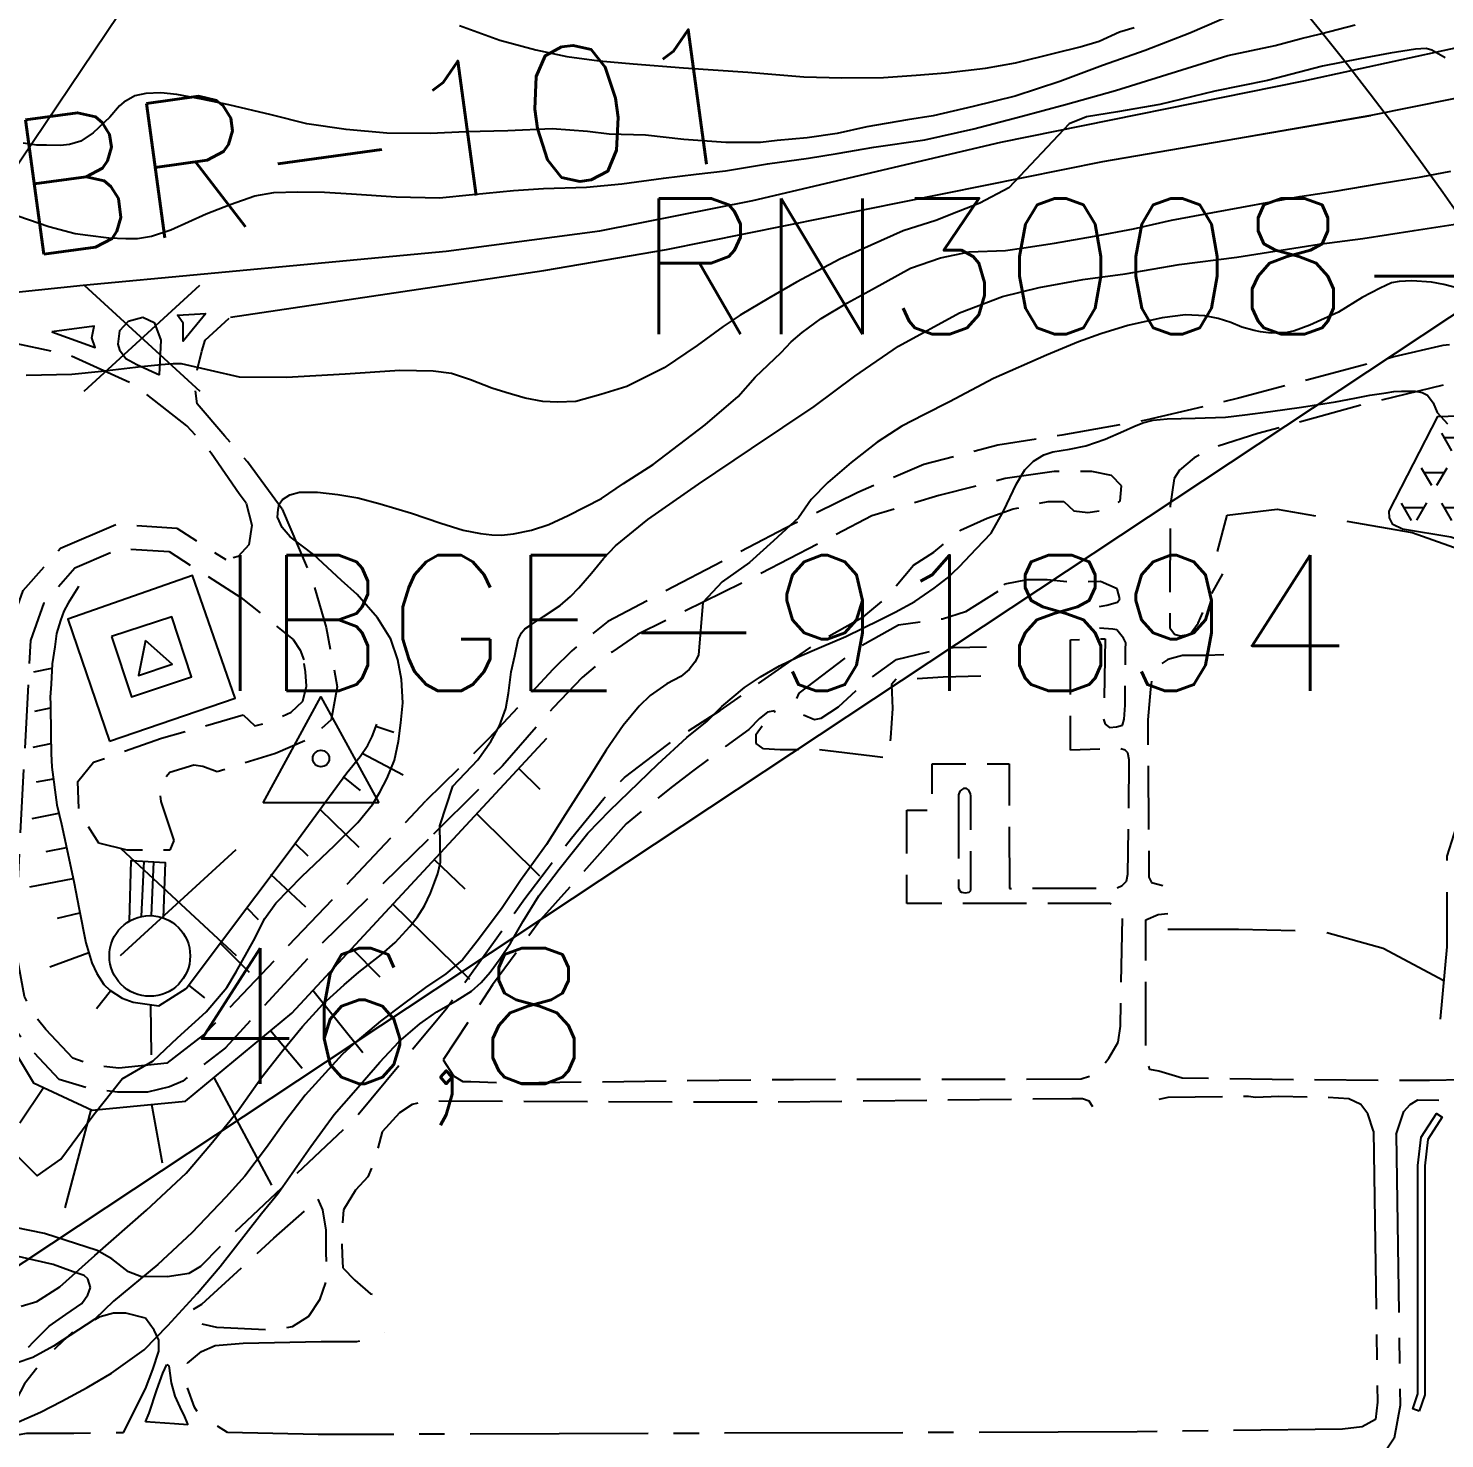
# Model space of a CAD drawing. Header units: millimetres. Extents: x 548366 to 1117317, y 7446967 to 14899125.
# Drawn here: x 554762 to 555179.5, y 7455623.9 to 7456039.7 of the extents above; entities that cross this region are included whole.
import ezdxf

# ---------------------------------------------------------------- set-up
doc = ezdxf.new("R2010")
doc.units = ezdxf.units.MM
doc.header["$MEASUREMENT"] = 0
for name, pattern in [('CAMINHO', [3.75, 3, -0.75]), ('ESTR-TERRA', [1, 0.7, -0.1, 0.1, -0.1]), ('MEIO-FIOx2', [20, 15, -5])]:
    doc.linetypes.add(name, pattern=pattern)
for name, color, linetype in [('AUTO_ESTRADA', 224, 'Continuous'), ('CALÇADA', 8, 'Continuous'), ('CAMINHO', 1, 'CAMINHO'), ('CANAL', 4, 'Continuous'), ('CORTE', 32, 'Continuous'), ('CURVA_INTERMEDIÁRIA', 32, 'Continuous'), ('CURVA_MESTRA', 36, 'Continuous'), ('EDIFICAÇÃO', 7, 'Continuous'), ('GAIOLA_DE_PEDRAS', 8, 'Continuous'), ('HELIPORTO', 8, 'Continuous'), ('PONTO_REFERÊNCIA', 8, 'Continuous'), ('PTO_COTADO', 7, 'Continuous'), ('RADIAIS', 222, 'Continuous'), ('RUA_PAV_C_MEIO_FIO', 1, 'MEIO-FIOx2'), ('RUA_PAV_S_MEIO_FIO', 2, 'ESTR-TERRA'), ('RUA_S_PAV', 2, 'ESTR-TERRA')]:
    doc.layers.add(name, color=color, linetype=linetype)
doc.styles.add('ROMANS', font='romans.shx')

msp = doc.modelspace()

# ---------------------------------------------------------------- hatches: boundary and pattern name
at = {"layer": 'GAIOLA_DE_PEDRAS', "ltscale": 0.5}
h = msp.add_hatch(dxfattribs=at)
h.set_pattern_fill('TRIANG', color=8, scale=1.25, style=0)
h.set_pattern_definition([(60, (0, 0), (-5.953122866, 10.311113732), [5.953125, -5.953125]), (120, (0, 0), (-11.906247866, 1.232e-06), [5.953125, -5.953125]), (0, (-2.977, 5.156), (5.953125, 10.3111125), [5.953125, -5.953125])])
h.paths.add_polyline_path([(555209.82, 7455837.45), (555246.4, 7455819.42), (555330.5, 7455822.26), (555344.75, 7455836.97), (555363.76, 7455898.19), (555342.85, 7455899.61), (555309.67, 7455904.33), (555287.12, 7455911.5), (555280.94, 7455915), (555172.22, 7455915), (555163.11, 7455897.37), (555163.26, 7455895.34), (555164.21, 7455893.44), (555167.06, 7455892.02), (555181.31, 7455889.65), (555189.86, 7455886.8), (555193.67, 7455883.95), (555197.94, 7455875.88), (555200.79, 7455862.6)])
h.paths.add_polyline_path([(555229.84, 7455897.85), (555229.2, 7455903.94), (555229.2, 7455905.86), (555230.8, 7455908.1), (555232.73, 7455909.38), (555234.65, 7455909.38), (555238.18, 7455909.06), (555296.26, 7455902.33), (555298.5, 7455902.01), (555299.79, 7455901.05), (555299.14, 7455899.77), (555294.01, 7455892.4), (555268.66, 7455895.28), (555266.1, 7455895.6), (555265.77, 7455894.32), (555266.42, 7455892.72), (555270.91, 7455891.12), (555279.89, 7455887.59), (555289.84, 7455884.39), (555296.9, 7455881.82), (555303.32, 7455882.14), (555305.24, 7455884.39), (555309.09, 7455896.25), (555310.7, 7455900.41), (555312.3, 7455902.65), (555313.58, 7455903.3), (555344.39, 7455898.17), (555353.05, 7455896.89), (555354.65, 7455896.25), (555355.62, 7455894.64), (555342.14, 7455853.3), (555337.01, 7455851.7), (555283.42, 7455851.38), (555283.42, 7455852.66), (555284.71, 7455855.87), (555291.76, 7455870.93), (555294.33, 7455876.38), (555278.29, 7455882.47), (555265.77, 7455885.99), (555285.35, 7455877.66), (555285.35, 7455875.74), (555285.35, 7455873.49), (555282.46, 7455866.12), (555280.86, 7455861.64), (555279.89, 7455858.43), (555277.65, 7455855.55), (555242.99, 7455863.88), (555242.03, 7455863.88), (555241.07, 7455864.52)], flags=16)
h.paths.add_polyline_path([(555280.94, 7455915), (555265.41, 7455923.81), (555250.21, 7455927.61), (555177.51, 7455925.24), (555172.22, 7455915)])

# ---------------------------------------------------------------- linework, layer by layer
at = {"layer": 'AUTO_ESTRADA', "ltscale": 2.5, "flags": 128}
for points in [[(554363.71, 7455909.03), (554607.12, 7455943.92), (554690.64, 7455954.81), (554778.19, 7455963.95), (554885.14, 7455974.04), (554930.47, 7455980.01), (554975.59, 7455988.97), (555048.62, 7456006.11), (555137.96, 7456024.22), (555210.21, 7456039.95), (555228.33, 7456046.45), (555241.49, 7456053.92), (555255.02, 7456061.87), (555268.55, 7456071.02), (555281.29, 7456076.59), (555293.63, 7456078.98), (555307.56, 7456077.38), (555323.88, 7456071.82), (555337.34, 7456067.78), (555344.55, 7456065.52), (555352.74, 7456066.23), (555557.67, 7456121.39), (555558.92, 7456122.34), (555559.42, 7456123.04)], [(555268.54, 7456022.7), (555253.79, 7456025.38), (555238.15, 7456025.82), (555224.16, 7456025.64), (555204.97, 7456023.59), (555157.68, 7456014.01), (555122.04, 7456007.85)], [(554821.66, 7455954.56), (554914.02, 7455968.26), (554950.14, 7455974.51), (555078.76, 7456000.4), (555157.68, 7456014.01)]]:
    msp.add_lwpolyline(points, dxfattribs=at)
at = {"layer": 'AUTO_ESTRADA', "color": 1, "ltscale": 2.5, "flags": 128}
for points in [[(554800.69, 7455937.54), (554801.15, 7455947.72), (554799.3, 7455952.81), (554795.83, 7455954.43), (554791.43, 7455953.27), (554788.88, 7455950.5), (554788.42, 7455946.56), (554788.88, 7455944.94), (554790.73, 7455942.4), (554793.97, 7455940.55)], [(554814.35, 7455955.59), (554807.63, 7455947.49), (554807.63, 7455952.81), (554806.01, 7455955.12)], [(554768.97, 7455950.26), (554781.7, 7455945.64), (554780.77, 7455948.41), (554781.47, 7455951.88)]]:
    msp.add_lwpolyline(points, close=True, dxfattribs=at)
at = {"layer": 'CALÇADA', "ltscale": 10, "flags": 128}
msp.add_lwpolyline([(554785.96, 7455829.52), (554823, 7455842.17), (554810.39, 7455878.34), (554773.72, 7455865.51)], close=True, dxfattribs=at)
at = {"layer": 'CALÇADA', "ltscale": 0.5}
for points in [[(554791.84, 7455776.5), (554792.35, 7455794.3), (554802.34, 7455793.77), (554801.79, 7455777.45)], [(554796.11, 7455794.1), (554795.28, 7455777.84)], [(554798.96, 7455793.95), (554798.24, 7455778.11)]]:
    msp.add_lwpolyline(points, dxfattribs=at)
at = {"layer": 'CAMINHO', "ltscale": 12.5, "flags": 128}
for points in [[(555112.5, 7455885.42), (555115.34, 7455896.21), (555130.12, 7455897.92), (555169.92, 7455891.1), (555187.55, 7455884.85), (555192.1, 7455873.48), (555190.96, 7455830.29), (555186.98, 7455817.22), (555180.16, 7455795.63), (555180.16, 7455768.92), (555177.88, 7455745.05)], [(555179.2, 7455758.84), (555161.39, 7455768.35), (555143.2, 7455773.47), (555118.75, 7455774.03), (555097.72, 7455774.03)]]:
    msp.add_lwpolyline(points, dxfattribs=at)
at = {"layer": 'CANAL', "ltscale": 2.5, "flags": 128}
msp.add_lwpolyline([(555172, 7455632.01), (555170.1, 7455632.64), (555171.59, 7455637.09), (555171.59, 7455690.04), (555171.59, 7455704.39), (555172.58, 7455712.81), (555177.04, 7455719.73), (555178.72, 7455718.65), (555174.51, 7455712.11), (555173.59, 7455704.28), (555173.59, 7455690.04), (555173.59, 7455636.77)], close=True, dxfattribs=at)
at = {"layer": 'CORTE'}
for points in [[(554776.87, 7455875.19), (554776.7, 7455874.98), (554773.77, 7455870.22), (554772.51, 7455867.87), (554771.56, 7455865.15), (554770.37, 7455861.24), (554769.84, 7455857.33), (554769.08, 7455852.33), (554768.75, 7455846.31), (554768.47, 7455842.46), (554768.54, 7455840.41), (554768.64, 7455831.46), (554768.78, 7455825.86), (554768.98, 7455821.89), (554770.42, 7455810.78), (554771.77, 7455805.01), (554772.57, 7455801.4), (554775.47, 7455788.12), (554777.01, 7455780.01), (554779.03, 7455770.08), (554780.73, 7455764.19), (554782.22, 7455761.06), (554784.3, 7455757.83), (554786.07, 7455756.07), (554789.72, 7455753.73), (554792.97, 7455752.57), (554795.72, 7455752.19), (554800.52, 7455751.45), (554808.58, 7455756.61), (554839.49, 7455797.75), (554855.95, 7455820.21), (554859.86, 7455825.04), (554862.12, 7455828.35), (554863.39, 7455830.91), (554864.73, 7455834.57)], [(554763.64, 7455849.96), (554769.01, 7455851.02)], [(554763.97, 7455838.41), (554768.55, 7455839.31)], [(554869.73, 7455832.09), (554864.47, 7455833.86)], [(554763.42, 7455827.8), (554768.71, 7455828.83)], [(554872.5, 7455819.54), (554860.46, 7455825.92)], [(554859.89, 7455814.97), (554854.78, 7455819.07)], [(554912.87, 7455815.32), (554906.56, 7455821.44)], [(554764.48, 7455817.5), (554769.43, 7455818.47)], [(554763.21, 7455806.74), (554771.01, 7455808.27)], [(554859.59, 7455798.22), (554848.02, 7455809.39)], [(554912.79, 7455789.71), (554894.2, 7455808.11)], [(554767.31, 7455797.03), (554773.27, 7455798.2)], [(554844.56, 7455795.6), (554840.66, 7455799.35)], [(554890.74, 7455785.89), (554881.69, 7455794.62)], [(554843.8, 7455780.57), (554833.52, 7455790.19)], [(554762.45, 7455786.56), (554775.26, 7455789.07)], [(554892.18, 7455759.27), (554869.49, 7455781.46)], [(554770.61, 7455777.32), (554777.23, 7455778.95)], [(554829.89, 7455776.84), (554826.4, 7455780.34)], [(554827.2, 7455761.35), (554818.6, 7455769.95)], [(554768.34, 7455763.04), (554779.85, 7455767.25)], [(554865.78, 7455759.91), (554857.35, 7455768.37)], [(554814.01, 7455753.88), (554809.34, 7455757.62)], [(554860.59, 7455737.64), (554845.91, 7455756.02)], [(554782.09, 7455750.73), (554786.28, 7455755.94)], [(554798.32, 7455737.02), (554798.1, 7455751.82)], [(554842.7, 7455733.01), (554833.43, 7455744.15)], [(554759.51, 7455717.01), (554766.52, 7455727.42)], [(554833.82, 7455698.65), (554816.76, 7455730.36)], [(554772.86, 7455691.98), (554780.53, 7455720.85)], [(554801.6, 7455705.12), (554798.39, 7455722.45)]]:
    msp.add_lwpolyline(points, dxfattribs=at)
at = {"layer": 'CORTE', "ltscale": 0.5}
msp.add_lwpolyline([(554691.6, 7455853.12), (554750.53, 7455750.45), (554763.51, 7455728.83), (554780.81, 7455720.73), (554808.38, 7455723.43), (554839.74, 7455749.37), (554914.88, 7455830.42)], dxfattribs=at)
at = {"layer": 'CURVA_INTERMEDIÁRIA'}
for points, elevation in [([(555122.36, 7456046.08), (555104.37, 7456038.26), (555091.22, 7456033.22), (555078.65, 7456028.71), (555066.07, 7456024.02), (555052.92, 7456019.69), (555040.55, 7456016.7), (555028.76, 7456013.91), (555021.16, 7456012.78), (555009.21, 7456010.65), (555000.4, 7456008.66), (554991.58, 7456007.38), (554982.7, 7456006.67), (554977.82, 7456006.02), (554967.65, 7456006.09), (554955.28, 7456006.95), (554943.91, 7456008.23), (554933.18, 7456008.51), (554926.86, 7456009.29), (554916.41, 7456010.08), (554903.32, 7456009.44), (554891.1, 7456009.15), (554880.45, 7456008.66), (554867.73, 7456008.81), (554855.71, 7456009.87), (554844.13, 7456011.58), (554833.62, 7456014.21), (554821.11, 7456017.19), (554813.08, 7456018.83), (554805.83, 7456020.18), (554801.06, 7456020.67), (554796.66, 7456020.53), (554793.38, 7456019.82), (554790.19, 7456017.97), (554788.93, 7456016.83), (554786.09, 7456013.49), (554781.11, 7456008.87), (554777.48, 7456006.46), (554774.21, 7456005.46), (554771.51, 7456005.18), (554767.39, 7456005.25), (554764.55, 7456005.25), (554760.49, 7456005.89)], 70), ([(554755.53, 7455985.63), (554762.1, 7455983.33), (554768.11, 7455981.3), (554775.8, 7455979.21), (554779.56, 7455978.75), (554785.79, 7455977.98), (554790.75, 7455977.77), (554794.24, 7455977.77), (554798.3, 7455978.4), (554804.03, 7455980.28), (554814.45, 7455985.04), (554821.48, 7455987.72), (554828.75, 7455990.31), (554834.41, 7455991.29), (554841.33, 7455991.5), (554849.3, 7455991.43), (554857.27, 7455990.87), (554870.4, 7455990.03), (554883.26, 7455989.75), (554892.91, 7455990.73), (554905.01, 7455991.85), (554913.89, 7455992.48), (554926.52, 7455992.83), (554936.94, 7455993.88), (554949.24, 7455995.49), (554958.89, 7455996.67), (554967.54, 7455997.67), (554979.91, 7455999.76), (554992.01, 7456001.44), (555000.4, 7456002.84), (555011.2, 7456004.66), (555026.31, 7456006.82), (555040.71, 7456010.11), (555054.6, 7456013.68), (555067.74, 7456017.25), (555082.42, 7456021.37), (555115.61, 7456031.73), (555129.53, 7456034.66), (555137.15, 7456036.69), (555142.93, 7456038.12), (555153.07, 7456040.7)], 60), ([(554889.11, 7456040.53), (554901.02, 7456036.27), (554911.59, 7456033.34), (554920.75, 7456031.38), (554930.26, 7456030.14), (554940.3, 7456029.25), (554955.11, 7456028.1), (554974.13, 7456026.77), (554990.57, 7456025.44), (555001.85, 7456025.07), (555014.12, 7456025.25), (555023.71, 7456025.87), (555032.34, 7456026.58), (555044.16, 7456028), (555052.96, 7456029.51), (555064.49, 7456032.37), (555072.05, 7456034.23), (555077.65, 7456035.92), (555083.6, 7456038.67), (555087.96, 7456039.92)], 80), ([(554759.01, 7455706.94), (554764.6, 7455701.36), (554771.58, 7455706.25), (554781.36, 7455719.5), (554789.74, 7455729.96), (554798.84, 7455735.3), (554806.04, 7455742.04), (554814.48, 7455749.69), (554820.56, 7455756.9), (554823.29, 7455761.55), (554828.42, 7455770.68), (554831.72, 7455777.28), (554835.03, 7455781.8), (554842.69, 7455789.63), (554852.28, 7455798.81), (554859.15, 7455805.5), (554863.5, 7455810.81), (554865.68, 7455814.46), (554867.76, 7455818.63), (554869.94, 7455823.89), (554871.16, 7455829.54), (554871.85, 7455834.93), (554872.38, 7455840.84), (554872.03, 7455847.7), (554870.98, 7455853.49), (554868.9, 7455859.57), (554864.98, 7455865.91), (554858.98, 7455872.78), (554854.37, 7455876.86), (554846.09, 7455884.57), (554839.21, 7455889.78), (554836.87, 7455892.57), (554835.47, 7455895.61), (554835.65, 7455897.87), (554836, 7455899.43), (554836.95, 7455900.82), (554839.13, 7455902.21), (554842, 7455902.91), (554847.22, 7455902.99), (554853.3, 7455902.3), (554859.13, 7455901.26), (554865.74, 7455899.52), (554874.96, 7455896.74), (554883.63, 7455893.78), (554890.15, 7455891.78), (554895.28, 7455890.74), (554898.67, 7455890.39), (554901.46, 7455890.3), (554905.02, 7455890.65), (554910.33, 7455891.78), (554915.46, 7455893.43), (554921.11, 7455896.04), (554930.94, 7455901.08), (554937.42, 7455905.47), (554946.21, 7455911.12), (554961.51, 7455922.76), (554971.25, 7455931.19), (554976.25, 7455936.81), (554983.9, 7455944.11), (554986.86, 7455947.24), (554990.12, 7455950.06), (554995.68, 7455954.14), (555003.25, 7455958.66), (555010.81, 7455962.84), (555022.03, 7455969.01), (555030.9, 7455972.05), (555039.34, 7455973.78), (555050.04, 7455974.22), (555055.4, 7455975.01), (555064.44, 7455976.4), (555076.27, 7455978.4), (555087.75, 7455980.58), (555098.97, 7455983.18), (555111.12, 7455985.38), (555136.78, 7455990.16), (555147.21, 7455991.73), (555160.48, 7455993.92), (555172.57, 7455995.92), (555181.27, 7455997.57)], 40), ([(554759.92, 7455662.93), (554764.56, 7455664.36), (554771.34, 7455668.64), (554781.68, 7455677.9), (554796.91, 7455691.29), (554808.51, 7455702.16), (554815.82, 7455710.72), (554823.67, 7455720.34), (554830.8, 7455730.32), (554836.93, 7455738.25), (554842.81, 7455745.38), (554848.88, 7455751.97), (554855.12, 7455757.68), (554859.4, 7455761.42), (554866.12, 7455766.63), (554870.13, 7455770.2), (554874.43, 7455774.92), (554876.74, 7455777.76), (554878.82, 7455781.02), (554880.6, 7455784.76), (554881.73, 7455787.9), (554882.74, 7455790.54), (554883.51, 7455793.86), (554883.27, 7455804.6), (554887.19, 7455816.26), (554894.49, 7455824.04), (554898.39, 7455829.39), (554900.91, 7455834.02), (554902.79, 7455839.14), (554903.6, 7455843.7), (554904.31, 7455849.98), (554905.44, 7455854.72), (554906.36, 7455859.48), (554907.37, 7455861.51), (554908.38, 7455862.62), (554910.31, 7455863.94), (554913.86, 7455866.27), (554918.83, 7455869.51), (554921.87, 7455872.15), (554924.3, 7455874.78), (554928.05, 7455879.03), (554931.6, 7455883.39), (554935.05, 7455887.14), (554944.64, 7455894.91), (554959.54, 7455905.35), (554975.15, 7455915.78), (554993.6, 7455928.24), (555005.64, 7455937.13), (555018.51, 7455946.04), (555036.46, 7455955.87), (555049.13, 7455960.63), (555059.98, 7455963.26), (555072.85, 7455965.69), (555085.3, 7455967.34), (555101.22, 7455970.07), (555118.25, 7455972.2), (555142.48, 7455976.05), (555155.34, 7455977.79), (555170.44, 7455980.12), (555185.85, 7455982.45)], 30), ([(555184.1, 7455962.86), (555179.27, 7455964.22), (555175.58, 7455964.82), (555169.79, 7455965.24), (555166.1, 7455965.09), (555163.83, 7455964.64), (555160.44, 7455963.13), (555155.16, 7455960.34), (555148.15, 7455956.05), (555139.77, 7455952.21), (555135.25, 7455950.47), (555133.06, 7455950.02), (555128.31, 7455949.87), (555125.22, 7455950.25), (555123.35, 7455950.63), (555119.66, 7455951.61), (555116.49, 7455952.97), (555112.72, 7455954.17), (555108.8, 7455954.93), (555103.14, 7455955.23), (555096.2, 7455954.32), (555086.1, 7455952.06), (555078.1, 7455949.65), (555071.57, 7455947.27), (555062.15, 7455943.36), (555046.46, 7455936.5), (555033.56, 7455929.57), (555025.98, 7455925.76), (555019.49, 7455922.37), (555012.17, 7455917.69), (555004.56, 7455911.74), (554997.69, 7455905.79), (554992.79, 7455900.74), (554989, 7455895.34), (554989, 7455895.34), (554981.64, 7455888.64), (554974.54, 7455882.19), (554966.5, 7455876.52), (554960.85, 7455870.38), (554959.57, 7455854.89), (554958.51, 7455852.87), (554956.78, 7455850.65), (554954.36, 7455848.62), (554950.21, 7455846.4), (554945.35, 7455842.97), (554942.07, 7455839.88), (554937.34, 7455834.19), (554932.32, 7455826.86), (554927.21, 7455818.76), (554920.26, 7455807.77), (554914.73, 7455799.02), (554907.1, 7455788.41), (554901.7, 7455780.41), (554894.7, 7455771.08), (554889.97, 7455765.1), (554885.05, 7455760.95), (554879.06, 7455756.9), (554872.59, 7455752.08), (554865.84, 7455746.96), (554858.99, 7455741.18), (554854.55, 7455737.13), (554848.54, 7455730.51), (554843.62, 7455725.11), (554837.83, 7455717.58), (554832.23, 7455709.77), (554825.81, 7455701.31), (554820.21, 7455695.04), (554810.27, 7455684.53), (554800.23, 7455675.27), (554787.16, 7455664.41), (554781.66, 7455659.11), (554769.5, 7455651.1), (554763.32, 7455647.82), (554758.78, 7455646.28)], 20), ([(554759.17, 7455628.87), (554765.62, 7455631.69), (554771.91, 7455634.91), (554779.4, 7455638.94), (554786.5, 7455643.21), (554791.34, 7455646.59), (554796.13, 7455650.11), (554803.14, 7455657.2), (554811.77, 7455666.63), (554818.54, 7455674.6), (554830.74, 7455690.28), (554835.66, 7455696.25), (554845.25, 7455710.02), (554852.22, 7455719.42), (554857.86, 7455725.94), (554865.6, 7455734.88), (554871.19, 7455740.9), (554877.4, 7455746.22), (554882.48, 7455749.76), (554888.45, 7455753.14), (554892.64, 7455755.8), (554895.46, 7455758.38), (554898.2, 7455761.44), (554901.1, 7455765.47), (554904.17, 7455769.98), (554907.91, 7455776.41), (554912.5, 7455783.9), (554918.47, 7455791.79), (554926.93, 7455802.43), (554933.42, 7455809.08), (554947.53, 7455822.77), (554956.08, 7455830.59), (554962.07, 7455835.41), (554966.43, 7455839.76), (554973.12, 7455845.32), (554977.79, 7455848.54), (554983.44, 7455851.76), (554988.76, 7455854.34), (554995.85, 7455857.32), (555003.03, 7455860.38), (555012.98, 7455865.35), (555017.57, 7455867.61), (555023.3, 7455870.67), (555029.02, 7455874.61), (555032.81, 7455877.6), (555036.36, 7455880.98), (555041.52, 7455886.38), (555045.81, 7455890.84), (555049.47, 7455897.35), (555053.26, 7455905.37), (555055.77, 7455909.49), (555058.27, 7455912.05), (555061.33, 7455913.93), (555064.02, 7455914.86), (555068.95, 7455915.67), (555073.76, 7455916.61), (555079.45, 7455918.61), (555084.82, 7455920.92), (555087.88, 7455922.29), (555090.51, 7455923.35), (555093.6, 7455924.17), (555097.73, 7455924.61), (555105.97, 7455924.74), (555114.84, 7455925.11), (555120.57, 7455925.74), (555128.13, 7455926.74), (555137.31, 7455928.05), (555147.31, 7455929.62), (555152.96, 7455930.69), (555157.46, 7455931.5), (555162.27, 7455932.25), (555164.52, 7455932.63), (555166.77, 7455932.69), (555170.77, 7455932.69), (555172.83, 7455932.38), (555174.39, 7455931.59), (555176.1, 7455929.24), (555177.23, 7455926.41), (555180.33, 7455923.05)], 10)]:
    msp.add_lwpolyline(points, dxfattribs=dict(at, elevation=elevation))
at = {"layer": 'CURVA_MESTRA', "elevation": 50}
msp.add_lwpolyline([(555179.67, 7456031), (555175.73, 7456033.25), (555174.03, 7456033.81), (555170.91, 7456033.53), (555163.41, 7456032.4), (555154.48, 7456030.7), (555143.43, 7456028.57), (555127.28, 7456024.33), (555111.69, 7456021.21), (555095.54, 7456017.25), (555083.07, 7456015.12), (555073.87, 7456013.57), (555068.77, 7456011.59), (555050.99, 7455992.66), (555042.49, 7455988.19), (555036.14, 7455985.69), (555029.48, 7455983.09), (555019.84, 7455980.02), (555010.47, 7455975.76), (555001.2, 7455971.6), (554988.4, 7455964.84), (554980.28, 7455960.16), (554971.84, 7455955.16), (554966.79, 7455951.79), (554959.19, 7455946.17), (554949.4, 7455939.62), (554938.47, 7455934.1), (554930.77, 7455931.71), (554923.37, 7455929.73), (554917.96, 7455929.53), (554913.69, 7455929.73), (554908.49, 7455930.67), (554902.76, 7455932.34), (554898.64, 7455933.59), (554892.39, 7455936.08), (554886.77, 7455937.96), (554881.36, 7455938.58), (554871.57, 7455938.79), (554855.44, 7455937.75), (554838.08, 7455936.72), (554824.24, 7455936.82), (554807.13, 7455940.83), (554804.77, 7455940.77), (554801.23, 7455940.46), (554795.3, 7455939.94), (554783.57, 7455938.48), (554774.82, 7455937.65), (554761.39, 7455937.33)], dxfattribs=at)
at = {"layer": 'EDIFICAÇÃO', "ltscale": 2.5}
msp.add_circle((554797.84, 7455766.22), 11.9, dxfattribs=at)
at = {"layer": 'GAIOLA_DE_PEDRAS', "color": 8}
msp.add_lwpolyline([(555163.11, 7455897.37), (555177.51, 7455925.24), (555250.21, 7455927.61), (555265.41, 7455923.81), (555287.12, 7455911.5), (555309.67, 7455904.33), (555342.85, 7455899.61), (555363.76, 7455898.19), (555344.75, 7455836.97), (555330.5, 7455822.26), (555246.4, 7455819.42), (555209.82, 7455837.45), (555200.79, 7455862.6), (555197.94, 7455875.88), (555193.67, 7455883.95), (555189.86, 7455886.8), (555181.31, 7455889.65), (555167.06, 7455892.02), (555164.21, 7455893.44), (555163.26, 7455895.34), (555163.11, 7455897.37)], dxfattribs=at)
at = {"layer": 'HELIPORTO', "ltscale": 2.5}
for points in [[(554786.56, 7455860.37), (554792.4, 7455842.64), (554810.14, 7455848.48), (554804.3, 7455866.21)], [(554796.61, 7455859.21), (554794.5, 7455848.94), (554804.45, 7455852.25)]]:
    msp.add_lwpolyline(points, close=True, dxfattribs=at)
at = {"layer": 'PONTO_REFERÊNCIA'}
for points in [[(554778.54, 7455932.7), (554812.61, 7455963.97)], [(554778.54, 7455963.97), (554812.61, 7455932.7)]]:
    msp.add_lwpolyline(points, dxfattribs=at)
at = {"layer": 'PONTO_REFERÊNCIA', "ltscale": 0.5}
for points in [[(554831.25, 7455811.3), (554848.29, 7455842.58), (554865.32, 7455811.3)], [(554865.32, 7455811.3), (554831.25, 7455811.3)]]:
    msp.add_lwpolyline(points, dxfattribs=at)
msp.add_circle((554848.29, 7455824.41), 2.43, dxfattribs=at)
at = {"layer": 'PTO_COTADO'}
for points in [[(554789.29, 7455797.87), (554823.31, 7455766.36)], [(554789.23, 7455766.36), (554823.31, 7455797.63)]]:
    msp.add_lwpolyline(points, dxfattribs=at)
at = {"layer": 'RADIAIS', "linetype": 'Continuous', "ltscale": 2.5}
for points in [[(557155.6, 7459558.51), (551571.84, 7451267)], [(558529.59, 7458174.53), (550197.86, 7452650.98)]]:
    msp.add_lwpolyline(points, dxfattribs=at)
for radius in [4998.2, 3998.56, 2998.91, 1999.28, 999.64]:
    msp.add_circle((554363.71, 7455412.75), radius, dxfattribs=at)
msp.add_point((554780.3, 7455688.93), dxfattribs=at)
at = {"layer": 'RUA_PAV_C_MEIO_FIO', "ltscale": 1.25, "flags": 128}
for points in [[(555268.54, 7456022.7), (555280.17, 7456018.46), (555288.44, 7456011.09), (555299.39, 7455998.58), (555306.4, 7455993.47), (555311.19, 7455991.42), (555316.25, 7455986.75), (555322.56, 7455984.12), (555333.63, 7455980.79), (555339.67, 7455978.52), (555346.48, 7455976.13), (555350.38, 7455974.87), (555356.56, 7455972.48), (555360.54, 7455970.89), (555377.77, 7455968.81), (555387.03, 7455968.53), (555401.66, 7455968.83), (555413.12, 7455972.16), (555418.32, 7455972.88), (555420.15, 7455971.61), (555421.43, 7455969.34), (555421.55, 7455961.52), (555420.43, 7455957.03), (555399.38, 7455934.04), (555386.58, 7455918.87), (555367.42, 7455910.75), (555356.53, 7455909.09), (555343.4, 7455907.91), (555331.07, 7455909.28), (555318.05, 7455912.02), (555307.08, 7455914.76), (555291.32, 7455922.97), (555272.13, 7455932.56), (555257.05, 7455940.77), (555238.55, 7455944.88), (555222.79, 7455947.61), (555194, 7455947.61), (555178.93, 7455946.24), (555164.53, 7455942.82), (555118.7, 7455930.66), (555091.36, 7455924.16), (555066.65, 7455919.75), (555047.76, 7455916.79), (555026, 7455911.12), (555006.48, 7455902.88), (554987.49, 7455893.47), (554932.81, 7455864.86), (554922.18, 7455856.19), (554916.58, 7455850.63), (554897.79, 7455830.3), (554879.23, 7455811.93)], [(555556.71, 7455809.42), (555559.87, 7455807.22), (555563.88, 7455805.83), (555567.46, 7455806.02), (555570.86, 7455807.72), (555678.77, 7455882.21), (555679.11, 7455883.11), (555678.66, 7455884.46), (555677.7, 7455885.65), (555657.95, 7455913.66), (555661.55, 7455916.33), (555658.65, 7455920.02), (555655.7, 7455923.77), (555653.82, 7455926.79), (555652.48, 7455929.27), (555651.71, 7455931.77), (555651.71, 7455936.12), (555654.07, 7455938.84), (555657.26, 7455940.73), (555689.19, 7455952.71), (555693.72, 7455954.72), (555695.79, 7455958.16), (555700.67, 7455959.88), (555709.99, 7455959.3), (555718.16, 7455959.16), (555725.76, 7455958.3), (555729.23, 7455957.65), (555737.36, 7455950.72), (555731.44, 7455944.92), (555733.26, 7455942.31), (555739.09, 7455938.59), (555750.17, 7455939.05), (555756.11, 7455942.02), (555760.36, 7455945.87), (555766.28, 7455954.19), (555769.31, 7455961.21), (555770.68, 7455969.46), (555770.57, 7455978.31), (555767.52, 7455986.12), (555763.57, 7455991.65), (555750.22, 7456000.87), (555741.31, 7456003.09), (555732.73, 7456001.5), (555720.64, 7455997.05), (555705.5, 7455991.98), (555674.33, 7455984.01), (555630.8, 7455973.2), (555605.22, 7455968.26), (555584.24, 7455963.38), (555574.98, 7455961.99), (555568.96, 7455962.22), (555561.32, 7455963.61), (555552.05, 7455966.85), (555541.52, 7455974.29), (555513.16, 7455997.16), (555507.6, 7456000.63), (555496.26, 7456002.95), (555482.87, 7455999.88), (555469.83, 7455994.8), (555461.88, 7455989.08), (555454.25, 7455982.09), (555439.8, 7455964.49), (555421.18, 7455943.96), (555407.37, 7455929.22), (555391.15, 7455913.33), (555375.91, 7455905.03), (555365.94, 7455902.26), (555355.24, 7455900.79), (555340.24, 7455901.27), (555323.79, 7455902.64), (555308.71, 7455906.06), (555293.63, 7455910.85), (555275.81, 7455919.75), (555262.11, 7455926.6), (555250.46, 7455931.39), (555239.49, 7455934.81), (555229.42, 7455936.43), (555214.49, 7455937.46), (555201.88, 7455938.23), (555188.25, 7455936.69), (555155.31, 7455928.72), (555124.43, 7455920.23), (555110.54, 7455915.84), (555105.62, 7455913.08), (555101.32, 7455909.39), (555099.78, 7455906.93), (555098.55, 7455898.95), (555098.49, 7455862.96), (555099.82, 7455861.12), (555101.49, 7455860.56), (555104.43, 7455861.12), (555106.81, 7455864.34), (555110.45, 7455872.3), (555114.08, 7455878.87)], [(554836.82, 7455897.92), (554826.62, 7455911.86), (554819.91, 7455919.49), (554811.8, 7455928.98), (554810.98, 7455935.67), (554813.13, 7455944.56), (554814.19, 7455947.75), (554821.66, 7455954.56)], [(554826.2, 7455899.72), (554824.22, 7455902.49), (554815.97, 7455914.4), (554812.27, 7455918.8), (554808.79, 7455922.5), (554793.05, 7455934.76), (554773.88, 7455943.5), (554758.62, 7455946.65)], [(554802.99, 7455671.69), (554809.44, 7455672.71), (554812.84, 7455674.75), (554823.03, 7455684.93), (554858.1, 7455718.07), (554885.26, 7455750.7), (554908.33, 7455783.14), (554914.96, 7455791.81), (554922.17, 7455800.96), (554931.61, 7455812.61), (554937.73, 7455818.82), (554950.48, 7455828.59), (554965.95, 7455838.62), (554975.73, 7455845.4), (554986.04, 7455852.72), (554994.73, 7455858.69), (555008.3, 7455866.28), (555015.36, 7455872.25), (555022.96, 7455881.47), (555028.93, 7455885.27), (555036.8, 7455891.78), (555044.67, 7455895.3), (555052.27, 7455898.01), (555062.58, 7455900.18), (555067.2, 7455900.18), (555070.18, 7455897.47), (555074.26, 7455896.93), (555080.39, 7455897.85), (555083.82, 7455900.26), (555084.19, 7455904.79), (555081.26, 7455907.86), (555075.48, 7455909.08), (555064.41, 7455909.08), (555049.95, 7455906.93), (555030.36, 7455901.97), (555010.63, 7455895.97), (554995.95, 7455888.27), (554972.83, 7455876.39), (554941.53, 7455861.02), (554934.04, 7455855.82), (554925.31, 7455848.34), (554916.73, 7455839.39), (554901.76, 7455822.26), (554879.9, 7455800.55)], [(554826.2, 7455899.72), (554827.9, 7455893.21), (554826.98, 7455887.39), (554823.91, 7455884.02), (554820.22, 7455883.07)], [(554836.82, 7455897.92), (554845.6, 7455877.38), (554849.85, 7455863.02), (554853.08, 7455845.55), (554851.26, 7455835.85), (554845.39, 7455830.38), (554834.87, 7455825.93), (554817.67, 7455820.47), (554813.42, 7455822.09), (554810.79, 7455822.5), (554803.71, 7455820.27), (554800.67, 7455816.63), (554801.07, 7455811.77), (554804.92, 7455800.25), (554803.71, 7455797.41), (554791.16, 7455797.41), (554782.86, 7455799.44), (554776.99, 7455808.54), (554776.59, 7455817.64), (554781.24, 7455823.3), (554801.28, 7455830.38), (554825.36, 7455837.26), (554828.8, 7455834.03), (554832.85, 7455835.04), (554839.52, 7455838.07), (554842.96, 7455841.31), (554843.98, 7455845.76), (554843.77, 7455850), (554843.2, 7455853.47)], [(554803.66, 7455727.62), (554797.18, 7455726.05), (554788.32, 7455725.99), (554779.12, 7455727.38), (554771.15, 7455729.8), (554761.07, 7455740.49), (554756.88, 7455746.38), (554754.15, 7455751.5), (554752.32, 7455765.94), (554751.48, 7455778.52), (554755.8, 7455860.56), (554760.52, 7455873.97), (554771.52, 7455886.44), (554787.8, 7455893.46), (554805.79, 7455892.34), (554820.22, 7455883.07)], [(554802.92, 7455734.58), (554788.72, 7455733.07), (554780.35, 7455734.15), (554775.12, 7455736.09), (554767.23, 7455744.56), (554763.16, 7455749.38), (554760.91, 7455754.22), (554758.78, 7455765.96), (554758.5, 7455778.69), (554762.74, 7455859.19), (554766.67, 7455870.36), (554775.73, 7455880.63), (554789.03, 7455886.37), (554803.54, 7455885.47), (554824.69, 7455871.87), (554840.11, 7455859.49), (554842.11, 7455856.33), (554843.2, 7455853.47)], [(555077.72, 7455869.23), (555079.95, 7455869.65), (555083.03, 7455870.49), (555083.73, 7455871.47), (555082.94, 7455874.42), (555078.06, 7455876.59), (555069.91, 7455876.32), (555062.31, 7455877.13), (555056.45, 7455877.06), (555049.83, 7455875.78), (555047.74, 7455873.69)], [(555047.74, 7455873.69), (555038.22, 7455867.7), (555031.47, 7455865.51), (555018.54, 7455863.73), (555006.82, 7455857.17), (554989.12, 7455843.66), (554987.73, 7455840.68), (554989.12, 7455837.9), (554993.7, 7455835.92), (554995.68, 7455836.32), (555000.85, 7455839.69), (555008.6, 7455846.84), (555017.95, 7455853.6), (555026.89, 7455855.78), (555034.65, 7455857.17), (555044.4, 7455857.34)], [(554884.32, 7455735.59), (554887.38, 7455730.84), (554890.1, 7455729.14), (554892.48, 7455729.14), (554905.04, 7455728.8), (554987.59, 7455729.82), (555072.35, 7455729.92), (555077.1, 7455731.61), (555080.5, 7455736.02), (555083.22, 7455740.77), (555083.9, 7455745.52), (555084.57, 7455778.43), (555083.63, 7455780.82), (555080.75, 7455781.64), (555074.15, 7455781.64), (555043.25, 7455781.64), (555020.99, 7455781.64), (555020.99, 7455809.22), (555028.41, 7455809.22), (555028.41, 7455822.8), (555051.08, 7455822.8), (555051.18, 7455786.13), (555082.81, 7455786.17), (555084.46, 7455786.99), (555085.69, 7455788.23), (555086.11, 7455790.29), (555086.52, 7455824.04), (555086.11, 7455826.09), (555085.28, 7455826.92), (555083.63, 7455827.33), (555069.21, 7455826.92), (555069.21, 7455859.43), (555079.39, 7455859.73), (555078.97, 7455835.97), (555079.39, 7455834.57), (555080.65, 7455833.59), (555082.75, 7455833.73), (555084.57, 7455834.29), (555084.99, 7455835.97), (555085.27, 7455840.16), (555085.41, 7455856.65), (555085.48, 7455858.51), (555084.85, 7455859.87), (555082.89, 7455862.38), (555081.63, 7455862.52), (555077.72, 7455862.8)], [(555044.4, 7455857.34), (555044.4, 7455857.33)], [(555114.36, 7455854.97), (555109.19, 7455854.83), (555102.19, 7455854.83), (555097.86, 7455853.58), (555095.62, 7455852.04), (555093.24, 7455848.55), (555092.82, 7455844.91), (555091.98, 7455835.83), (555092.29, 7455789.46), (555093.11, 7455787.82), (555096.41, 7455786.99)], [(555042.77, 7455848.66), (555031.64, 7455848.38), (555022.41, 7455847.84), (555017.8, 7455847.84), (555016.44, 7455846.21), (555016.71, 7455839.16), (555016.17, 7455830.48), (555015.63, 7455825.33), (555014.46, 7455824.63), (555010.74, 7455825.06), (554995, 7455826.96), (554983.6, 7455826.96), (554978.71, 7455827.23), (554976.54, 7455828.86), (554976.54, 7455831.57), (554978.81, 7455834.75), (554982.51, 7455836.99), (554981.92, 7455838.43), (554979.86, 7455838.1), (554977.57, 7455836.23), (554974.37, 7455832.93), (554967.58, 7455828.04), (554957.81, 7455820.72), (554951.86, 7455816.2), (554946.03, 7455811.49), (554938.26, 7455805.11)], [(555471.82, 7455850.22), (555456.38, 7455843.3), (555413.96, 7455824.28), (555396.73, 7455816.01), (555361.43, 7455799.53), (555356.52, 7455797.36), (555351.5, 7455795.83), (555346.16, 7455795.07), (555340.93, 7455794.42), (555302.58, 7455794.81), (555290.59, 7455794.7), (555284.7, 7455794.27), (555279.57, 7455792.63), (555276.41, 7455791.43), (555272.49, 7455789.36), (555270.41, 7455788.17), (555267.25, 7455786.21), (555265.51, 7455784.46), (555264.2, 7455783.27), (555260.27, 7455779.02), (555249.56, 7455765.76), (555233.2, 7455747.47), (555225.9, 7455738.1), (555219.9, 7455733.09), (555216.43, 7455731.83), (555213.27, 7455731.18), (555208.8, 7455730.41), (555200.08, 7455729.98), (555175, 7455729.43), (555137.5, 7455729.65), (555102.09, 7455730.19), (555095.25, 7455732.24), (555092.54, 7455732.69), (555091.44, 7455736.66), (555091.44, 7455776.84), (555095.06, 7455778.44), (555098.6, 7455778.8)], [(555036.17, 7455813.72), (555036.17, 7455787.17), (555036.17, 7455786.25), (555036.54, 7455785.33), (555037.1, 7455784.96), (555038.2, 7455784.78), (555039.31, 7455784.96), (555039.87, 7455785.51), (555039.87, 7455786.8), (555039.87, 7455812.43), (555039.87, 7455813.35), (555039.68, 7455814.09), (555039.13, 7455815.19), (555038.57, 7455815.56), (555037.65, 7455815.56), (555037.1, 7455815.19), (555036.54, 7455814.83), (555036.17, 7455813.72)], [(554802.92, 7455734.58), (554813.78, 7455742.94), (554879.23, 7455811.93)], [(554938.26, 7455805.11), (554913.01, 7455776.82), (554898.86, 7455757.68), (554884.32, 7455735.59)], [(554879.9, 7455800.55), (554848.03, 7455769.38), (554820.11, 7455739.14), (554807.54, 7455729.28), (554803.66, 7455727.62)], [(555165.18, 7455713.55), (555167.45, 7455720.37), (555169.35, 7455722.38), (555171.56, 7455723.78), (555199.06, 7455723.46), (555215.48, 7455723.78), (555218.57, 7455724.44), (555221.08, 7455725.42), (555223.05, 7455727.16), (555224.9, 7455728.47), (555228.61, 7455732.28), (555240.3, 7455745.43), (555262, 7455770.7), (555270.39, 7455780.28), (555273.64, 7455783.02), (555276.48, 7455785.09), (555280.73, 7455787.05), (555284.11, 7455787.81), (555287.05, 7455787.7), (555290.65, 7455787.05), (555293.81, 7455785.85), (555297.09, 7455784.22), (555300.03, 7455781.71), (555302.76, 7455778.01), (555307.12, 7455771.69), (555323.62, 7455747.21), (555329.18, 7455739.15), (555330.38, 7455736.75), (555330.82, 7455734.25), (555330.82, 7455731.64), (555330.38, 7455729.02), (555328.96, 7455727.61), (555328.24, 7455727.55), (555326.07, 7455732.98), (555270.02, 7455713.82), (555275.32, 7455698.64), (555330.99, 7455718.68), (555329.23, 7455723.14), (555331.37, 7455724.16), (555333.9, 7455724.56), (555337.22, 7455723.7), (555340.41, 7455721.24), (555351.92, 7455705.22), (555376.48, 7455668.38), (555378.85, 7455663.96), (555378.22, 7455661.91), (555375.52, 7455659.63), (555358.89, 7455648.82), (555362.37, 7455644.57), (555362.75, 7455643.02), (555361.59, 7455641.09), (555354.3, 7455636.23)], [(555075.75, 7455721.69), (555074.73, 7455723.38), (555072.69, 7455724.06), (555069.63, 7455724.06), (554980.29, 7455723.04), (554881.6, 7455723.37), (554877.53, 7455723.03), (554875.15, 7455722.36), (554871.41, 7455719.98), (554866.34, 7455714.39), (554864.01, 7455705.49), (554862.12, 7455701.09), (554858.51, 7455697.17), (554854.89, 7455691.35), (554854.32, 7455683.98), (554854.58, 7455678.12), (554854.72, 7455674.25), (554858.25, 7455670.57), (554862.89, 7455666.57), (554866.42, 7455666.09)], [(555158.48, 7455714.58), (555156.79, 7455719.67), (555154.75, 7455722.39), (555151.26, 7455724.12), (555144.55, 7455724.46), (555130.63, 7455724.76), (555123.73, 7455724.42), (555121.69, 7455724.75), (555097.91, 7455724.42), (555093.07, 7455723.38)]]:
    msp.add_lwpolyline(points, dxfattribs=at)
msp.add_lwpolyline([(554847.38, 7455694.45), (554848.76, 7455691.35), (554849.71, 7455685.39), (554849.71, 7455678.79), (554850.08, 7455671.37), (554847.83, 7455664.81), (554844.63, 7455659.85), (554839.82, 7455656.8), (554833.73, 7455655.84), (554817.55, 7455656.64), (554812.26, 7455657.92), (554810.18, 7455659.85), (554810.46, 7455661.88), (554813.18, 7455663.55), (554834.39, 7455683)], close=True, dxfattribs=at)
at = {"layer": 'RUA_PAV_S_MEIO_FIO', "ltscale": 75, "flags": 128}
msp.add_lwpolyline([(554802.99, 7455671.69), (554795.41, 7455671.57), (554791.53, 7455673.02), (554786.69, 7455676.9), (554782.33, 7455679.32), (554766.84, 7455684.39), (554728.49, 7455692.03), (554720.3, 7455692.38)], dxfattribs=at)
at = {"layer": 'RUA_S_PAV', "ltscale": 75, "flags": 128}
for points in [[(555158.48, 7455714.58), (555159.64, 7455634.68), (555159.05, 7455629.54), (555155.17, 7455627.4), (555149.33, 7455626.67), (555088.8, 7455625.87), (554847.5, 7455625.06), (554820.7, 7455625.67), (554812.42, 7455630.99), (554810.97, 7455633.15), (554808, 7455641.65), (554808.95, 7455646.11), (554808.95, 7455646.11)], [(555165.18, 7455713.55), (555166.36, 7455633.69), (555164.62, 7455624), (555161.82, 7455619.88), (555158.69, 7455617.91)], [(554808.95, 7455646.11), (554813.06, 7455649.6), (554817.07, 7455651.36), (554825.4, 7455652), (554848.31, 7455652.48), (554858.89, 7455652.48), (554866.9, 7455655.04)]]:
    msp.add_lwpolyline(points, dxfattribs=at)
for points in [[(554731.64, 7455684.56), (554722.84, 7455685.72), (554700.93, 7455687.55), (554678.99, 7455688.58), (554666.4, 7455688.58), (554648.14, 7455687.61), (554629, 7455684.52), (554621.34, 7455681.45), (554618.44, 7455680), (554616.01, 7455677.58), (554613.59, 7455674.68), (554611.65, 7455671.78), (554609.15, 7455668.97), (554605.49, 7455664.31), (554602.45, 7455660.64), (554595.66, 7455654.35), (554592.27, 7455650), (554587.21, 7455641.73), (554584.55, 7455632.12), (554583.89, 7455626.91), (554582.16, 7455612.45), (554582.73, 7455590.47), (554585.05, 7455580.06), (554589.68, 7455568.49), (554593.16, 7455562.13), (554598.37, 7455556.93), (554603.58, 7455555.19), (554607.64, 7455554.61), (554614.59, 7455555.77), (554624.57, 7455559.54), (554655.63, 7455580.04), (554670.53, 7455590.06), (554682, 7455597.26), (554712.76, 7455612.17), (554728.29, 7455617.71), (554743.44, 7455623.31), (554749.09, 7455634.44), (554756.34, 7455644.5), (554763.58, 7455652.45), (554768.17, 7455657.04), (554773.12, 7455660.51), (554777.81, 7455663.75), (554779.61, 7455666.27), (554780.33, 7455668.43), (554779.61, 7455670.95), (554778.53, 7455672.03), (554775.29, 7455673.11), (554769.33, 7455675.27), (554756.05, 7455678.25), (554731.64, 7455684.56), (554731.64, 7455684.56)], [(554790.13, 7455625.72), (554796.56, 7455638.55), (554798.72, 7455644.31), (554800.52, 7455649.71), (554800.52, 7455652.95), (554799.08, 7455655.83), (554796.56, 7455659.43), (554790.79, 7455660.87), (554787.18, 7455660.87), (554783.22, 7455659.79), (554775.29, 7455655.47), (554770.24, 7455650.79), (554765.19, 7455645.39), (554760.87, 7455639.99), (554756.18, 7455630.99), (554752.21, 7455623.91), (554761.57, 7455625.46), (554775.43, 7455625.46)], [(554809.05, 7455627.97), (554805.14, 7455628.27), (554796.56, 7455628.83), (554796.56, 7455628.83), (554797.64, 7455631.35), (554799.95, 7455638.23), (554801.68, 7455643.19), (554802.81, 7455645.75), (554803.4, 7455645.39), (554804.13, 7455640.35), (554805.21, 7455636.39), (554806.65, 7455633.15), (554808.09, 7455630.27)]]:
    msp.add_lwpolyline(points, close=True, dxfattribs=at)

# ---------------------------------------------------------------- texts
at = {"layer": 'AUTO_ESTRADA', "color": 7, "style": 'ROMANS'}
msp.add_text('BR-101', height=40, rotation=7.7414, dxfattribs=at).set_placement((554759.79, 7455972.18))
at = {"layer": 'PONTO_REFERÊNCIA', "style": 'ROMANS'}
for tag, p in [('RN3008-F', (554941.04, 7455949.54)), ('IBGE-91894', (554817.57, 7455844.33))]:
    msp.add_attdef(tag, p, '', height=40, dxfattribs=at)
at = {"layer": 'PTO_COTADO', "style": 'ROMANS'}
msp.add_attdef('46,8', (554808.09, 7455728.52), '', height=40, dxfattribs=at)

doc.saveas('drawing.dxf')
